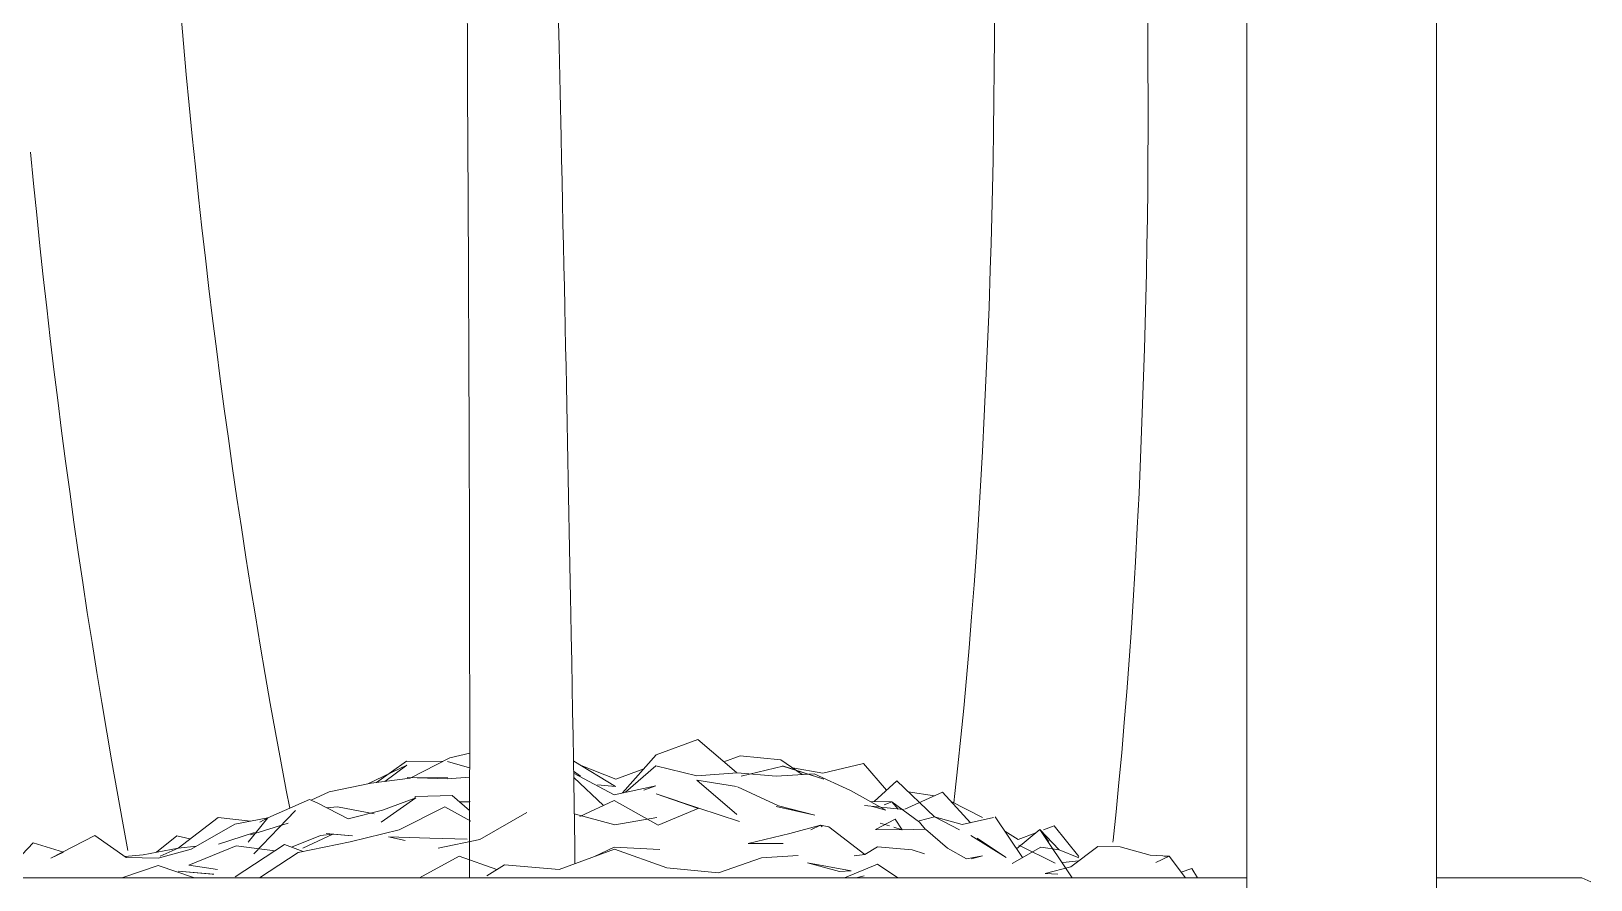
# Model space of a CAD drawing. Header units: inches. Extents: x 22 to 382261, y 22 to 371281.
# Drawn here: x 45388 to 45717.1, y 144199.7 to 144378.9 of the extents above; entities that cross this region are included whole.
import ezdxf

# ---------------------------------------------------------------- set-up
doc = ezdxf.new("R2010")
doc.units = ezdxf.units.IN
doc.header["$MEASUREMENT"] = 0
doc.layers.add('G-IMPT', color=8, linetype='Continuous', lineweight=9)
doc.layers.add('I-FURN', color=30, linetype='Continuous', lineweight=9)

# ---------------------------------------------------------------- blocks, each defined once
blk = doc.blocks.new('Bar_Stool_-_Stivi_6177_0001 - Bar_Stool_-_Stivi_6177_0001-V45-Section A-A')
at = {"layer": 'I-FURN'}
for p, q in [((19186.2, 5180), (19186.2, 4659.86)), ((19226.2, 4658.75), (19226.2, 5180))]:
    blk.add_line(p, q, dxfattribs=at)
blk = doc.blocks.new('PLANTA_91 - PLANTA_ICV_DWG-884031-Section A-A')
at = {"layer": 'G-IMPT'}
for p, q in [((19021.66, 4933), (19021.74, 4918.99)), ((19040.77, 4933.51), (19041.09, 4919.48)), ((18961.27, 4926.64), (18961.84, 4920.1)), ((19132.95, 4921.35), (19132.98, 4928.17)), ((19165.32, 4921.82), (19165.27, 4928.72)), ((18961.84, 4920.1), (18962.43, 4913.57)), ((19132.95, 4921.35), (19132.9, 4914.66)), ((19165.35, 4915.04), (19165.32, 4921.82)), ((19021.74, 4918.99), (19021.79, 4909.32)), ((19041.09, 4919.48), (19041.31, 4909.79)), ((18963.05, 4907.06), (18962.43, 4913.57)), ((19132.9, 4914.66), (19132.84, 4908.11)), ((19165.35, 4915.04), (19165.36, 4908.39)), ((19041.52, 4900.31), (19041.31, 4909.79)), ((18963.05, 4907.06), (18963.69, 4900.57)), ((19021.84, 4899.86), (19021.79, 4909.32)), ((19132.76, 4901.7), (19132.84, 4908.11)), ((19165.36, 4901.87), (19165.36, 4908.39)), ((18963.69, 4900.57), (18964.35, 4894.1)), ((19041.62, 4895.66), (19041.52, 4900.31)), ((19132.66, 4895.47), (19132.76, 4901.7)), ((19165.36, 4901.87), (19165.33, 4895.51)), ((18929.59, 4897.16), (18930.22, 4890.56)), ((19021.84, 4899.86), (19021.87, 4895.21)), ((18964.35, 4894.1), (18965.03, 4887.65)), ((19021.87, 4895.21), (19021.89, 4890.61)), ((19041.62, 4895.66), (19041.72, 4891.05)), ((19132.66, 4895.47), (19132.55, 4889.41)), ((19165.33, 4895.51), (19165.29, 4889.31)), ((18930.88, 4883.97), (18930.22, 4890.56)), ((19021.91, 4886.07), (19021.89, 4890.61)), ((19041.82, 4886.5), (19041.72, 4891.05)), ((18965.74, 4881.21), (18965.03, 4887.65)), ((19132.55, 4889.41), (19132.42, 4883.55)), ((19165.29, 4889.31), (19165.23, 4883.29)), ((18931.56, 4877.4), (18930.88, 4883.97)), ((19021.91, 4886.07), (19021.94, 4881.57)), ((19041.92, 4881.99), (19041.82, 4886.5)), ((19132.42, 4883.55), (19132.27, 4877.91)), ((18966.47, 4874.8), (18965.74, 4881.21)), ((19021.94, 4881.57), (19021.96, 4877.14)), ((19041.92, 4881.99), (19042.02, 4877.55)), ((19165.14, 4877.46), (19165.23, 4883.29)), ((18932.26, 4870.85), (18931.56, 4877.4)), ((19021.96, 4877.14), (19021.98, 4872.75)), ((19042.11, 4873.15), (19042.02, 4877.55)), ((19132.09, 4872.35), (19132.27, 4877.91)), ((19165.03, 4871.72), (19165.14, 4877.46)), ((18966.47, 4874.8), (18967.22, 4868.4)), ((18932.26, 4870.85), (18932.99, 4864.32)), ((19022, 4868.42), (19021.98, 4872.75)), ((19042.21, 4868.81), (19042.11, 4873.15)), ((19131.81, 4864.41), (19132.09, 4872.35)), ((19165.03, 4871.72), (19164.83, 4863.62)), ((18968, 4862.02), (18967.22, 4868.4)), ((19022, 4868.42), (19022.02, 4864.14)), ((19042.3, 4864.52), (19042.21, 4868.81)), ((18933.74, 4857.81), (18932.99, 4864.32)), ((19022.02, 4864.14), (19022.04, 4859.91)), ((19042.39, 4860.28), (19042.3, 4864.52)), ((19131.81, 4864.41), (19131.5, 4856.6)), ((18968, 4862.02), (18968.79, 4855.66)), ((19164.83, 4863.62), (19164.61, 4855.66)), ((18934.51, 4851.31), (18933.74, 4857.81)), ((19022.04, 4859.91), (19022.05, 4855.74)), ((19042.47, 4856.1), (19042.39, 4860.28)), ((18968.79, 4855.66), (18969.62, 4849.32)), ((19022.07, 4851.62), (19022.05, 4855.74)), ((19042.56, 4851.97), (19042.47, 4856.1)), ((19131.5, 4856.6), (19131.17, 4848.93)), ((19164.37, 4847.84), (19164.61, 4855.66)), ((18934.51, 4851.31), (18935.31, 4844.83)), ((19022.07, 4851.62), (19022.09, 4847.56)), ((19042.65, 4847.89), (19042.56, 4851.97)), ((18970.46, 4843), (18969.62, 4849.32)), ((19022.09, 4847.56), (19022.1, 4843.55)), ((19042.73, 4843.86), (19042.65, 4847.89)), ((19130.82, 4841.4), (19131.17, 4848.93)), ((19164.09, 4840.14), (19164.37, 4847.84)), ((18936.13, 4838.36), (18935.31, 4844.83)), ((18970.46, 4843), (18971.33, 4836.69)), ((19022.1, 4843.55), (19022.12, 4839.59)), ((19042.81, 4839.89), (19042.73, 4843.86)), ((19130.82, 4841.4), (19130.43, 4834)), ((18936.98, 4831.92), (18936.13, 4838.36)), ((19022.13, 4835.68), (19022.12, 4839.59)), ((19042.89, 4835.97), (19042.81, 4839.89)), ((19163.79, 4832.57), (19164.09, 4840.14)), ((18972.22, 4830.4), (18971.33, 4836.69)), ((19022.13, 4835.68), (19022.14, 4831.83)), ((19042.97, 4832.1), (19042.89, 4835.97)), ((18937.85, 4825.49), (18936.98, 4831.92)), ((19022.14, 4831.83), (19022.15, 4828.03)), ((19042.97, 4832.1), (19043.04, 4828.29)), ((19130.43, 4834), (19130.03, 4826.74)), ((19163.79, 4832.57), (19163.46, 4825.14)), ((18973.13, 4824.14), (18972.22, 4830.4)), ((19022.15, 4828.03), (19022.17, 4824.28)), ((19043.12, 4824.53), (19043.04, 4828.29)), ((18937.85, 4825.49), (18938.74, 4819.08)), ((19022.18, 4820.59), (19022.17, 4824.28)), ((19043.12, 4824.53), (19043.19, 4820.82)), ((19130.03, 4826.74), (19129.59, 4819.62)), ((19163.1, 4817.83), (19163.46, 4825.14)), ((18973.13, 4824.14), (18974.07, 4817.89)), ((18938.74, 4819.08), (18939.66, 4812.69)), ((18975.03, 4811.65), (18974.07, 4817.89)), ((19022.19, 4816.95), (19022.18, 4820.59)), ((19043.26, 4817.16), (19043.19, 4820.82)), ((19129.14, 4812.63), (19129.59, 4819.62)), ((19162.71, 4810.66), (19163.1, 4817.83)), ((19022.19, 4816.95), (19022.19, 4813.36)), ((19043.26, 4817.16), (19043.33, 4813.56)), ((18940.6, 4806.31), (18939.66, 4812.69)), ((18976.01, 4805.44), (18975.03, 4811.65)), ((19022.2, 4809.83), (19022.19, 4813.36)), ((19043.33, 4813.56), (19043.4, 4810)), ((19128.65, 4805.79), (19129.14, 4812.63)), ((19022.21, 4806.35), (19022.2, 4809.83)), ((19043.4, 4810), (19043.47, 4806.51)), ((19162.71, 4810.66), (19162.3, 4803.61)), ((18941.56, 4799.96), (18940.6, 4806.31)), ((18976.01, 4805.44), (18977.01, 4799.25)), ((19022.22, 4802.92), (19022.21, 4806.35)), ((19043.47, 4806.51), (19043.53, 4803.06)), ((19128.65, 4805.79), (19128.15, 4799.08)), ((19022.22, 4802.92), (19022.22, 4799.55)), ((19043.53, 4803.06), (19043.59, 4799.67)), ((19162.3, 4803.61), (19161.86, 4796.69)), ((18941.56, 4799.96), (18942.55, 4793.62)), ((18978.04, 4793.07), (18977.01, 4799.25)), ((19022.22, 4799.55), (19022.23, 4795.1)), ((19043.59, 4799.67), (19043.68, 4795.18)), ((19128.15, 4799.08), (19127.62, 4792.51)), ((19022.23, 4789.6), (19022.23, 4795.1)), ((19043.68, 4795.18), (19043.78, 4789.65)), ((19161.39, 4789.91), (19161.86, 4796.69)), ((18943.56, 4787.3), (18942.55, 4793.62)), ((18979.09, 4786.91), (18978.04, 4793.07)), ((19127.06, 4786.08), (19127.62, 4792.51)), ((19022.24, 4784.26), (19022.23, 4789.6)), ((19043.78, 4789.65), (19043.87, 4784.27)), ((19160.89, 4783.25), (19161.39, 4789.91)), ((18943.56, 4787.3), (18944.6, 4780.99)), ((18979.09, 4786.91), (18980.17, 4780.78)), ((19126.48, 4779.79), (19127.06, 4786.08)), ((19022.24, 4784.26), (19022.24, 4779.07)), ((19043.87, 4784.27), (19043.96, 4779.04)), ((19160.89, 4783.25), (19160.36, 4776.73)), ((18944.6, 4780.99), (18945.66, 4774.7)), ((18981.26, 4774.65), (18980.17, 4780.78)), ((19022.24, 4779.07), (19022.24, 4774.04)), ((19043.96, 4779.04), (19044.05, 4773.96)), ((19126.48, 4779.79), (19125.87, 4773.64)), ((19160.36, 4776.73), (19159.81, 4770.33)), ((18946.74, 4768.44), (18945.66, 4774.7)), ((18982.38, 4768.55), (18981.26, 4774.65)), ((19022.24, 4769.16), (19022.24, 4774.04)), ((19044.05, 4773.96), (19044.13, 4769.03)), ((19061.61, 4769.9), (19070.37, 4773.18)), ((19078.53, 4766.21), (19070.37, 4773.18)), ((19125.24, 4767.62), (19125.87, 4773.64)), ((18947.85, 4762.18), (18946.74, 4768.44)), ((18982.38, 4768.55), (18983.53, 4762.47)), ((19008.9, 4768.61), (19002.57, 4764.09)), ((19008.9, 4768.61), (19016.55, 4768.53)), ((19009.66, 4764.97), (19018.03, 4769.3)), ((19017.58, 4768.52), (19022.23, 4767.2)), ((19018.03, 4769.3), (19022.24, 4770.27)), ((19022.23, 4764.44), (19022.24, 4769.16)), ((19044.13, 4769.03), (19044.2, 4764.25)), ((19044.21, 4768.6), (19053.01, 4763.21)), ((19054.47, 4761.87), (19061.61, 4769.9)), ((19079.28, 4769.68), (19075.88, 4768.47)), ((19087.92, 4768.9), (19079.28, 4769.68)), ((19092.36, 4765.76), (19087.92, 4768.9)), ((19159.81, 4770.33), (19159.23, 4764.06)), ((19008.99, 4767.76), (19000.76, 4763.81)), ((19008.99, 4767.76), (19004.32, 4764.31)), ((19017.52, 4764.85), (19009.05, 4765.17)), ((19009.05, 4765.17), (19017.65, 4765.1)), ((19017.52, 4764.85), (19022.23, 4765.24)), ((19045.61, 4765.41), (19044.17, 4766.5)), ((19044.17, 4766.07), (19052.73, 4761.48)), ((19050.46, 4759.19), (19044.19, 4765.14)), ((19045.77, 4767.64), (19053.05, 4764.78)), ((19059, 4766.96), (19053.05, 4764.78)), ((19055.1, 4762.01), (19061.48, 4767.63)), ((19070.13, 4765.47), (19061.48, 4767.63)), ((19070.13, 4765.47), (19078.64, 4766.13)), ((19086.93, 4765.45), (19078.64, 4766.13)), ((19079.54, 4765.42), (19088.3, 4767.53)), ((19086.93, 4765.45), (19094.91, 4765.9)), ((19088.24, 4767.57), (19096.94, 4764.81)), ((19096.94, 4764.81), (19088.3, 4767.53)), ((19096.78, 4766.02), (19090.38, 4767.16)), ((19102.6, 4762.39), (19094.91, 4765.9)), ((19096.78, 4766.02), (19105.3, 4768.07)), ((19110.2, 4762.47), (19105.3, 4768.07)), ((19124.59, 4761.75), (19125.24, 4767.62)), ((18948.98, 4755.95), (18947.85, 4762.18)), ((18983.53, 4762.47), (18984.26, 4758.67)), ((18992.6, 4762.12), (18988.81, 4760.33)), ((18992.6, 4762.12), (19001.42, 4763.95)), ((19009.66, 4764.97), (19001.42, 4763.95)), ((19022.23, 4764.44), (19022.22, 4759.88)), ((19044.27, 4759.63), (19044.2, 4764.25)), ((19049.21, 4763.61), (19053.01, 4763.21)), ((19052.73, 4761.48), (19061.48, 4763.41)), ((19059.01, 4762.43), (19061.48, 4763.41)), ((19070.58, 4758.65), (19061.55, 4761.71)), ((19070.28, 4758.66), (19061.55, 4761.71)), ((19078.53, 4763.24), (19070.14, 4764.56)), ((19078.6, 4757.3), (19070.14, 4764.56)), ((19087.38, 4759.12), (19078.75, 4763.2)), ((19110.05, 4758.22), (19102.6, 4762.39)), ((19112.33, 4764.44), (19107.6, 4760.06)), ((19120.29, 4756.84), (19112.33, 4764.44)), ((19114.02, 4758.46), (19122.02, 4762.01)), ((19114.78, 4762.09), (19120.33, 4761.26)), ((19122.02, 4762.01), (19127.9, 4755.59)), ((19124.36, 4759.82), (19124.59, 4761.75)), ((19158.62, 4757.92), (19159.23, 4764.06)), ((18979.62, 4756.65), (18988.43, 4760.49)), ((18990.18, 4759.73), (18988.43, 4760.49)), ((18996.62, 4756.4), (18990.18, 4759.73)), ((18994.34, 4758.95), (18992.07, 4758.75)), ((18994.34, 4758.95), (19002.11, 4757.43)), ((19003.53, 4755.68), (19010.86, 4760.82)), ((19003.82, 4758.21), (19010.86, 4760.82)), ((19017, 4758.95), (19007.33, 4754.12)), ((19010.89, 4761.1), (19010.58, 4760.98)), ((19018.53, 4761.35), (19010.89, 4761.1)), ((19022.46, 4755.95), (19017, 4758.95)), ((19018.53, 4761.35), (19022.22, 4758.17)), ((19020.06, 4760.03), (19022.32, 4760.06)), ((19020.1, 4759.99), (19022.28, 4759.98)), ((19022.22, 4759.88), (19022.21, 4755.47)), ((19044.34, 4755.16), (19044.27, 4759.63)), ((19052.72, 4760.25), (19045.49, 4756.87)), ((19052.72, 4760.25), (19061.99, 4755.05)), ((19070.58, 4758.65), (19061.99, 4755.05)), ((19070.58, 4758.65), (19079.19, 4755.82)), ((19095.06, 4757.17), (19086.89, 4759)), ((19095.06, 4757.17), (19087.38, 4759.12)), ((19105.54, 4759.25), (19113.79, 4758.35)), ((19106.74, 4760.07), (19111.28, 4760.02)), ((19110.05, 4758.22), (19107.2, 4759.03)), ((19109.71, 4759.34), (19111.28, 4760.02)), ((19112.65, 4758.44), (19111.28, 4760.02)), ((19111.28, 4760.02), (19117.18, 4755.72)), ((19123.72, 4760.15), (19130.42, 4756.69)), ((18948.98, 4755.95), (18950.13, 4749.73)), ((18960.7, 4750.24), (18969.16, 4756.72)), ((18963.49, 4750.02), (18972.69, 4755.27)), ((18969.16, 4756.72), (18975.99, 4755.93)), ((18972.69, 4755.27), (18979.62, 4756.65)), ((18975.53, 4751.5), (18979.62, 4756.65)), ((18976.02, 4753.02), (18983.97, 4755.52)), ((18985.51, 4758.17), (18976.66, 4749.03)), ((18977.94, 4755.7), (18979.62, 4756.65)), ((18984.52, 4757.18), (18985.51, 4758.17)), ((19003.82, 4758.21), (18996.62, 4756.4)), ((19022.2, 4751.21), (19022.21, 4755.47)), ((19024.41, 4752.04), (19034.32, 4757.74)), ((19052.84, 4755.14), (19044.3, 4757.44)), ((19044.34, 4755.16), (19044.4, 4750.84)), ((19061.7, 4756.7), (19052.84, 4755.14)), ((19112.01, 4756.32), (19107.88, 4754.19)), ((19108.85, 4755.51), (19110.84, 4754.91)), ((19113.49, 4754.11), (19112.01, 4756.32)), ((19120.29, 4756.84), (19117.07, 4756.02)), ((19117.18, 4755.72), (19118.36, 4754.2)), ((19120.29, 4756.84), (19126.14, 4755.19)), ((19120.29, 4756.84), (19125.6, 4754.1)), ((19132.73, 4756.71), (19126.14, 4755.19)), ((19133.11, 4756.8), (19138.9, 4748.25)), ((19158.62, 4757.92), (19157.98, 4751.9)), ((18943.14, 4752.88), (18933.83, 4748.13)), ((18949.75, 4748.22), (18943.14, 4752.88)), ((18960.41, 4752.81), (18956.19, 4749.35)), ((18963.22, 4752.17), (18960.41, 4752.81)), ((18969.26, 4751.07), (18976.84, 4753.49)), ((18990.74, 4752.9), (18984.67, 4750.44)), ((18987.02, 4750.25), (18993.38, 4753.19)), ((18990.74, 4752.9), (18993.38, 4753.19)), ((18991.94, 4753.29), (18997.5, 4752.85)), ((18991.94, 4753.29), (18993.38, 4753.19)), ((18997.5, 4752.85), (18993.38, 4753.19)), ((18997.02, 4751.52), (19007.33, 4754.12)), ((19008.65, 4751.8), (19005.12, 4752.6)), ((19005.12, 4752.6), (19013.86, 4752.34)), ((19021.68, 4752.12), (19013.86, 4752.34)), ((19015.6, 4750.24), (19024.41, 4752.04)), ((19089.79, 4753.34), (19081.01, 4751.18)), ((19096.26, 4755.06), (19089.79, 4753.34)), ((19096.26, 4755.06), (19094.25, 4754.08)), ((19098.03, 4754.7), (19096.26, 4755.06)), ((19096.59, 4754.75), (19096.26, 4755.06)), ((19105.59, 4748.88), (19098.03, 4754.7)), ((19113.49, 4754.11), (19107.88, 4754.19)), ((19111.76, 4754.63), (19113.49, 4754.11)), ((19118.41, 4754.2), (19113.49, 4754.11)), ((19118.41, 4754.2), (19123.06, 4750.21)), ((19135.41, 4748.27), (19127.96, 4752.88)), ((19129.31, 4752.32), (19135.41, 4748.27)), ((19135.13, 4753.81), (19137.99, 4752.07)), ((19142.51, 4754.16), (19137.64, 4750.11)), ((19141.66, 4753.45), (19137.99, 4752.07)), ((19144.45, 4751.6), (19142.51, 4754.16)), ((19142.51, 4754.16), (19149.36, 4743.96)), ((19142.51, 4754.16), (19146.6, 4749.88)), ((19145.55, 4754.91), (19143.34, 4754.08)), ((19145.55, 4754.91), (19150.79, 4748.45)), ((19157.98, 4751.9), (19157.93, 4751.5)), ((18930.12, 4751.32), (18923.11, 4743.95)), ((18930.12, 4751.32), (18936.55, 4749.37)), ((18933.83, 4748.13), (18936.55, 4749.37)), ((18949.45, 4748.43), (18953.36, 4748.8)), ((18960.7, 4750.24), (18953.36, 4748.8)), ((18963.49, 4750.02), (18956.54, 4748.07)), ((18960.7, 4750.24), (18956.9, 4748.51)), ((18960.7, 4750.24), (18964.6, 4750.66)), ((18972.95, 4750.68), (18963, 4746.63)), ((18972.75, 4744.17), (18983.19, 4751.02)), ((18972.95, 4750.68), (18981.12, 4749.66)), ((18986.06, 4749.29), (18977.87, 4743.94)), ((18987.07, 4749.49), (18983.19, 4751.02)), ((18997.02, 4751.52), (18986.06, 4749.29)), ((19020.05, 4748.56), (19011.66, 4743.96)), ((19020.05, 4748.56), (19027.98, 4745.69)), ((19022.19, 4747.12), (19022.2, 4751.21)), ((19052.77, 4749.98), (19041.14, 4745.72)), ((19044.4, 4750.84), (19044.45, 4746.94)), ((19048.55, 4748.44), (19052.74, 4750.42)), ((19062.35, 4749.96), (19052.74, 4750.42)), ((19063.83, 4746.08), (19052.77, 4749.98)), ((19088.38, 4751.22), (19081.01, 4751.18)), ((19083.78, 4748.18), (19091.53, 4748.68)), ((19105.59, 4748.88), (19103.39, 4748.6)), ((19105.59, 4748.88), (19108.29, 4750.52)), ((19115.61, 4749.85), (19108.29, 4750.52)), ((19118.21, 4749), (19115.61, 4749.85)), ((19123.06, 4750.21), (19127.09, 4747.98)), ((19130.44, 4748.58), (19127.09, 4747.98)), ((19130.44, 4748.58), (19128.09, 4747.98)), ((19136.7, 4747), (19142.76, 4750.44)), ((19145.75, 4747.05), (19138.07, 4750.85)), ((19142.76, 4750.44), (19146.6, 4749.88)), ((19150.79, 4748.16), (19146.6, 4749.88)), ((19149.11, 4746.25), (19154.75, 4750.6)), ((19159.5, 4750.5), (19154.75, 4750.6)), ((19165.8, 4748.72), (19159.5, 4750.5)), ((19169.84, 4748.51), (19165.8, 4748.72)), ((18948.84, 4743.96), (18956.53, 4746.57)), ((18956.54, 4748.07), (18949.75, 4748.22)), ((18964.15, 4743.96), (18956.53, 4746.57)), ((18968.23, 4744.75), (18960.73, 4745.39)), ((18960.73, 4745.39), (18967.88, 4744.73)), ((18963, 4746.63), (18969.04, 4745.7)), ((19022.19, 4747.12), (19022.17, 4743.96)), ((19025.88, 4744.38), (19029.61, 4746.71)), ((19041.14, 4745.72), (19029.61, 4746.71)), ((19063.83, 4746.08), (19074.74, 4745.02)), ((19083.78, 4748.18), (19074.74, 4745.02)), ((19100.24, 4745.32), (19093.52, 4747.15)), ((19093.52, 4747.15), (19102.75, 4745.4)), ((19100.24, 4745.32), (19102.75, 4745.4)), ((19108.28, 4746.86), (19101.32, 4743.96)), ((19112.59, 4743.96), (19108.28, 4746.86)), ((19143.65, 4744.84), (19149.11, 4746.25)), ((19147.41, 4747.21), (19150.79, 4747.56)), ((19169.84, 4748.51), (19167.02, 4747.22)), ((19169.84, 4748.51), (19168.86, 4748.48)), ((19169.84, 4748.51), (19173.26, 4743.96)), ((19172.34, 4745.17), (19174.59, 4745.94)), ((19174.59, 4745.94), (19175.81, 4743.96)), ((18910.16, 4743.96), (18976.06, 4743.96)), ((18968.23, 4744.75), (18967.88, 4744.73)), ((18976.06, 4743.96), (19053.8, 4743.96)), ((19053.8, 4743.96), (19131.53, 4743.96)), ((19105.44, 4744.35), (19103.79, 4743.96)), ((19131.53, 4743.96), (19186.2, 4743.96)), ((19146.31, 4744.74), (19143.65, 4744.84)), ((19226.2, 4743.96), (19241.47, 4743.96)), ((19241.47, 4743.96), (19256.93, 4743.96)), ((19254.95, 4743.96), (19256.93, 4743.96)), ((19256.93, 4743.96), (19258.79, 4743.13))]:
    blk.add_line(p, q, dxfattribs=at)
blk = doc.blocks.new('PLANTA_91 - PLANTA_91-884042-Section A-A')
blk.add_blockref('PLANTA_91 - PLANTA_ICV_DWG-884031-Section A-A', (0, 0))

msp = doc.modelspace()

# ---------------------------------------------------------------- block references
at = {"layer": 'I-FURN'}
for name in ['PLANTA_91 - PLANTA_91-884042-Section A-A', 'Bar_Stool_-_Stivi_6177_0001 - Bar_Stool_-_Stivi_6177_0001-V45-Section A-A']:
    msp.add_blockref(name, (26458.3, 139456.14), dxfattribs=at)

doc.saveas('drawing.dxf')
